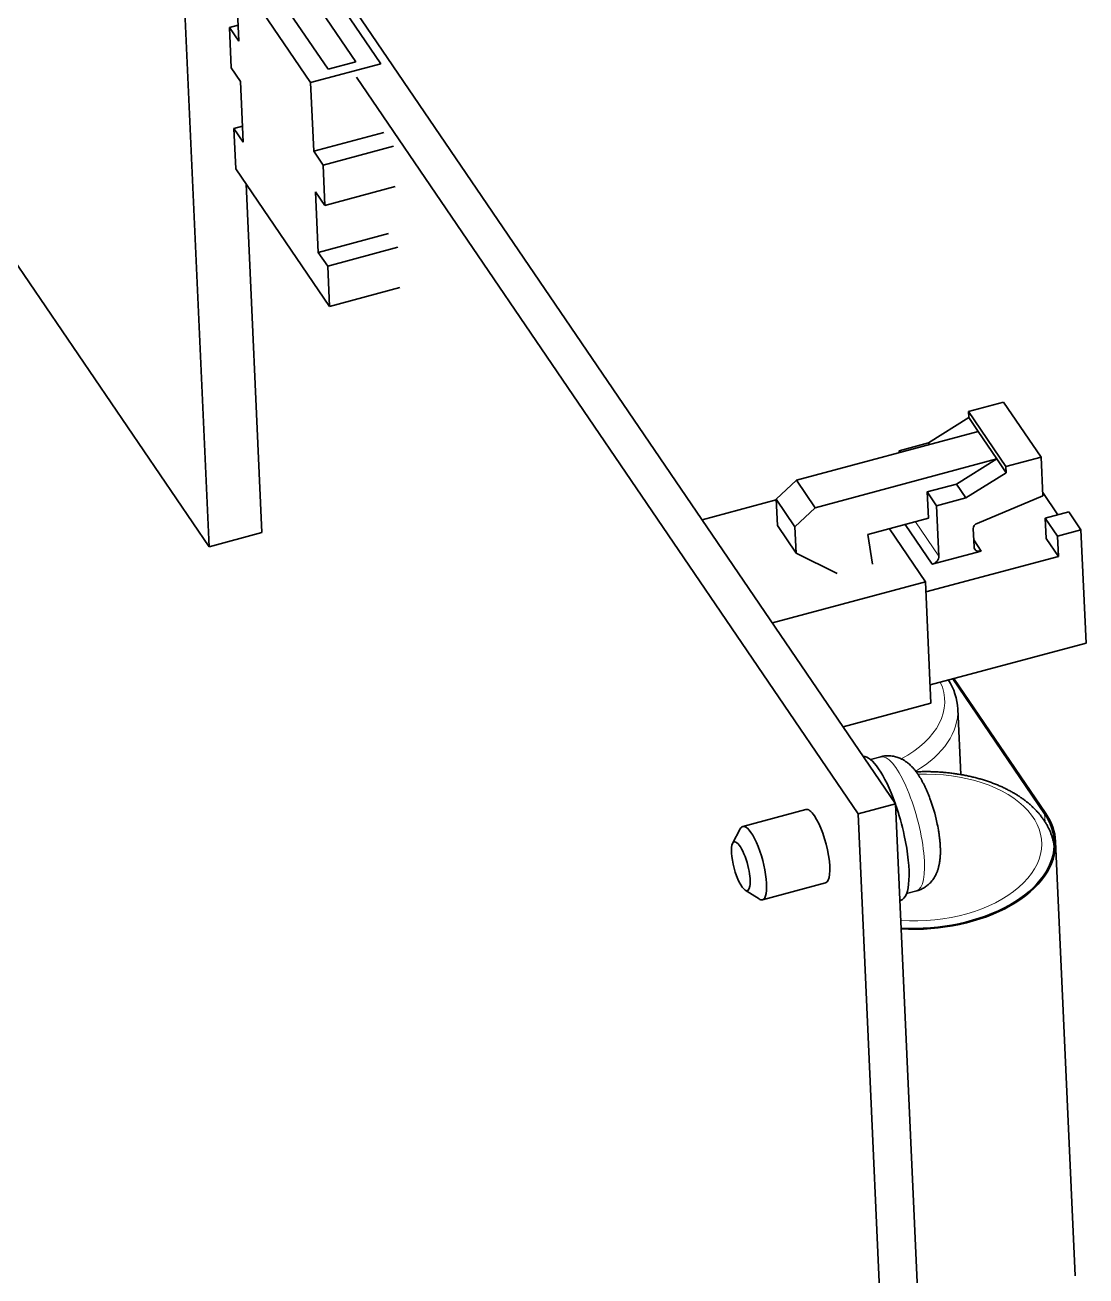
# Model space of a CAD drawing. Extents: x 23 to 417, y 3 to 294.
# Drawn here: x 331.34 to 339.75, y 108.96 to 118.87 of the extents above; entities that cross this region are included whole.
import ezdxf

# ---------------------------------------------------------------- set-up
doc = ezdxf.new("R2010")
doc.units = 0
doc.layers.get('0').update_dxf_attribs({"lineweight": 13})

# ---------------------------------------------------------------- blocks, each defined once
blk = doc.blocks.new('BLOCK4776')
at = {"color": 7, "lineweight": 35}
for p, q in [((-18.591, 86.363), (41.545, -1.93)), ((13.285, 31.862), (14.351, 8.247)), ((20.189, 26.847), (40.061, -2.329)), ((45.103, -80.782), (41.545, -1.93)), ((43.619, -81.181), (40.061, -2.329))]:
    blk.add_line(p, q, dxfattribs=at)
at = {"color": 7, "lineweight": 35, "ltscale": 0.131885}
for p, q in [((18.188, 31.741), (21.158, 27.381)), ((15.404, 30.994), (18.374, 26.634))]:
    blk.add_line(p, q, dxfattribs=at)
at = {"color": 7, "lineweight": 35, "ltscale": 0.068114}
for p, q in [((15.527, 28.272), (15.404, 30.994)), ((18.497, 23.912), (18.374, 26.634))]:
    blk.add_line(p, q, dxfattribs=at)
at = {"color": 7, "lineweight": 35, "ltscale": 0.111512}
for p, q in [((19.063, 27.158), (16.552, 30.845)), ((17.651, 31.14), (20.162, 27.453))]:
    blk.add_line(p, q, dxfattribs=at)
at = {"color": 7, "lineweight": 35, "ltscale": 0.008865}
for p, q in [((15.156, 28.817), (15.498, 28.909)), ((15.337, 24.814), (15.679, 24.906))]:
    blk.add_line(p, q, dxfattribs=at)
at = {"color": 7, "lineweight": 35, "ltscale": 0.040067}
for p, q in [((15.228, 27.216), (15.156, 28.817)), ((15.409, 23.213), (15.337, 24.814)), ((18.868, 23.367), (18.94, 21.766)), ((19.049, 19.364), (19.121, 17.763))]:
    blk.add_line(p, q, dxfattribs=at)
at = {"color": 7, "lineweight": 35, "ltscale": 0.016486}
for p, q in [((15.156, 28.817), (15.527, 28.272)), ((15.599, 26.671), (15.228, 27.216)), ((15.337, 24.814), (15.708, 24.269)), ((18.497, 23.912), (18.868, 23.367)), ((18.94, 21.766), (18.569, 22.311)), ((18.677, 19.909), (19.049, 19.364)), ((44.816, 12.817), (44.445, 13.362)), ((45.93, 11.182), (45.559, 11.727)), ((43.172, 9.874), (42.8, 10.419)), ((44.331, 10.186), (43.96, 10.731))]:
    blk.add_line(p, q, dxfattribs=at)
at = {"color": 7, "lineweight": 35, "ltscale": 0.072055}
for p, q in [((18.374, 26.634), (21.158, 27.381)), ((18.497, 23.912), (21.28, 24.66)), ((18.868, 23.367), (21.652, 24.115)), ((18.94, 21.766), (21.724, 22.513)), ((18.677, 19.909), (21.461, 20.657)), ((19.049, 19.364), (21.832, 20.112)), ((19.121, 17.763), (21.904, 18.511))]:
    blk.add_line(p, q, dxfattribs=at)
at = {"color": 7, "lineweight": 35, "ltscale": 0.028446}
blk.add_line((19.063, 27.158), (20.162, 27.453), dxfattribs=at)
at = {"color": 7, "lineweight": 35, "ltscale": 0.060101}
for p, q in [((15.708, 24.269), (15.599, 26.671)), ((18.569, 22.311), (18.677, 19.909))]:
    blk.add_line(p, q, dxfattribs=at)
at = {"color": 7, "lineweight": 35, "ltscale": 0.47149}
blk.add_line((14.351, 8.247), (3.734, 23.834), dxfattribs=at)
at = {"color": 7, "lineweight": 35, "ltscale": 0.164857}
blk.add_line((19.121, 17.763), (15.409, 23.213), dxfattribs=at)
at = {"color": 7, "lineweight": 35, "ltscale": 0.345565}
blk.add_line((15.816, 22.616), (16.439, 8.808), dxfattribs=at)
at = {"color": 7, "lineweight": 35, "ltscale": 0.036027}
for p, q in [((44.434, 13.602), (45.826, 13.976)), ((45.919, 11.422), (47.311, 11.796))]:
    blk.add_line(p, q, dxfattribs=at)
at = {"color": 7, "lineweight": 35, "ltscale": 0.065943}
for p, q in [((47.311, 11.796), (45.826, 13.976)), ((45.919, 11.422), (44.434, 13.602))]:
    blk.add_line(p, q, dxfattribs=at)
at = {"color": 7, "lineweight": 35, "ltscale": 0.00601}
for p, q in [((44.445, 13.362), (44.434, 13.602)), ((45.93, 11.182), (45.919, 11.422))]:
    blk.add_line(p, q, dxfattribs=at)
at = {"color": 7, "lineweight": 35, "ltscale": 0.047091}
for p, q in [((42.847, 12.366), (44.445, 13.362)), ((45.559, 11.727), (43.96, 10.731)), ((44.331, 10.186), (45.93, 11.182))]:
    blk.add_line(p, q, dxfattribs=at)
at = {"color": 7, "lineweight": 35, "ltscale": 0.186206}
for p, q in [((37.623, 10.885), (44.816, 12.817)), ((38.365, 9.795), (45.559, 11.727))]:
    blk.add_line(p, q, dxfattribs=at)
at = {"color": 7, "lineweight": 35, "ltscale": 0.032971}
for p, q in [((45.559, 11.727), (44.816, 12.817)), ((38.365, 9.795), (37.623, 10.885)), ((37.561, 9.041), (36.819, 10.131)), ((37.608, 8.001), (36.866, 9.091))]:
    blk.add_line(p, q, dxfattribs=at)
at = {"color": 7, "lineweight": 35, "ltscale": 0.030023}
for p, q in [((41.687, 12.054), (42.847, 12.366)), ((42.8, 10.419), (43.96, 10.731)), ((43.172, 9.874), (44.331, 10.186))]:
    blk.add_line(p, q, dxfattribs=at)
at = {"color": 7, "lineweight": 35, "ltscale": 0.001918}
blk.add_line((41.69, 11.977), (41.687, 12.054), dxfattribs=at)
at = {"color": 7, "lineweight": 35, "ltscale": 0.001983}
for p, q in [((41.731, 11.989), (41.687, 12.054)), ((42.891, 12.3), (42.847, 12.366))]:
    blk.add_line(p, q, dxfattribs=at)
at = {"color": 7, "lineweight": 35, "ltscale": 0.038338}
blk.add_line((47.311, 11.796), (47.38, 10.264), dxfattribs=at)
at = {"color": 7, "lineweight": 35, "ltscale": 0.027553}
for p, q in [((36.819, 10.131), (37.623, 10.885)), ((37.561, 9.041), (38.365, 9.795))]:
    blk.add_line(p, q, dxfattribs=at)
at = {"color": 7, "lineweight": 35, "ltscale": 0.026044}
for p, q in [((42.847, 9.378), (42.8, 10.419)), ((36.866, 9.091), (36.819, 10.131)), ((37.608, 8.001), (37.561, 9.041))]:
    blk.add_line(p, q, dxfattribs=at)
at = {"color": 7, "lineweight": 35, "ltscale": 0.076041}
blk.add_line((33.882, 9.321), (36.82, 10.11), dxfattribs=at)
at = {"color": 7, "lineweight": 35, "ltscale": 0.070421}
blk.add_line((47.38, 10.264), (44.783, 9.172), dxfattribs=at)
at = {"color": 7, "lineweight": 35, "ltscale": 0.026659}
blk.add_line((47.974, 9.512), (47.374, 10.394), dxfattribs=at)
at = {"color": 7, "lineweight": 35, "ltscale": 0.050084}
blk.add_line((43.262, 7.873), (43.172, 9.874), dxfattribs=at)
at = {"color": 7, "lineweight": 35, "ltscale": 0.024018}
for p, q in [((47.477, 9.379), (48.405, 9.628)), ((47.959, 8.67), (48.887, 8.919))]:
    blk.add_line(p, q, dxfattribs=at)
at = {"color": 7, "lineweight": 35, "ltscale": 0.021431}
for p, q in [((48.405, 9.628), (48.887, 8.919)), ((47.477, 9.379), (47.959, 8.67)), ((47.996, 7.87), (47.513, 8.578))]:
    blk.add_line(p, q, dxfattribs=at)
at = {"color": 7, "lineweight": 35, "ltscale": 0.062061}
blk.add_line((42.847, 9.378), (40.45, 8.734), dxfattribs=at)
at = {"color": 7, "lineweight": 35, "ltscale": 0.063532}
blk.add_line((42.731, 6.862), (41.3, 8.963), dxfattribs=at)
at = {"color": 7, "lineweight": 35, "ltscale": 0.047562}
blk.add_line((42.994, 7.558), (41.923, 9.13), dxfattribs=at)
at = {"color": 7, "lineweight": 13, "ltscale": 0.041347}
blk.add_line((43.262, 7.873), (42.331, 9.24), dxfattribs=at)
at = {"color": 7, "lineweight": 35, "ltscale": 0.01803}
blk.add_line((44.621, 8.967), (44.654, 8.247), dxfattribs=at)
at = {"color": 7, "lineweight": 35, "ltscale": 0.020034}
for p, q in [((47.513, 8.578), (47.477, 9.379)), ((47.996, 7.87), (47.959, 8.67))]:
    blk.add_line(p, q, dxfattribs=at)
at = {"color": 7, "lineweight": 35, "ltscale": 0.112188}
blk.add_line((49.09, 4.436), (48.887, 8.919), dxfattribs=at)
at = {"color": 7, "lineweight": 35, "ltscale": 0.054041}
blk.add_line((14.351, 8.247), (16.439, 8.808), dxfattribs=at)
at = {"color": 7, "lineweight": 35, "ltscale": 0.029532}
blk.add_line((40.45, 8.734), (40.626, 7.566), dxfattribs=at)
at = {"color": 7, "lineweight": 35, "ltscale": 0.013405}
blk.add_line((44.943, 8.081), (44.641, 8.524), dxfattribs=at)
at = {"color": 7, "lineweight": 35, "ltscale": 0.045394}
blk.add_line((39.234, 7.193), (37.608, 8.001), dxfattribs=at)
at = {"color": 7, "lineweight": 35, "ltscale": 0.050444}
blk.add_line((44.943, 8.081), (42.994, 7.558), dxfattribs=at)
at = {"color": 7, "lineweight": 35, "ltscale": 0.135816}
blk.add_line((42.749, 6.46), (47.996, 7.87), dxfattribs=at)
at = {"color": 7, "lineweight": 35, "ltscale": 0.156987}
blk.add_line((36.666, 5.233), (42.731, 6.862), dxfattribs=at)
at = {"color": 7, "lineweight": 35, "ltscale": 0.120201}
blk.add_line((42.947, 2.059), (42.731, 6.862), dxfattribs=at)
at = {"color": 7, "lineweight": 35, "ltscale": 0.159834}
blk.add_line((42.915, 2.778), (49.09, 4.436), dxfattribs=at)
at = {"color": 7, "lineweight": 35, "ltscale": 0.161752}
for p, q in [((47.452, -2.329), (43.81, 3.018)), ((47.498, -2.317), (43.856, 3.031))]:
    blk.add_line(p, q, dxfattribs=at)
at = {"color": 7, "lineweight": 35, "ltscale": 0.090142}
blk.add_line((39.465, 1.124), (42.947, 2.059), dxfattribs=at)
at = {"color": 7, "lineweight": 35, "ltscale": 0.064839}
blk.add_line((44.009, 1.819), (44.126, -0.772), dxfattribs=at)
at = {"color": 7, "lineweight": 35, "ltscale": 0.010348}
blk.add_line((40.956, -0.068), (40.556, -0.176), dxfattribs=at)
at = {"color": 7, "lineweight": 35, "ltscale": 0.038429}
blk.add_line((41.545, -1.93), (40.061, -2.329), dxfattribs=at)
at = {"color": 7, "lineweight": 35, "ltscale": 0.064849}
for p, q in [((37.996, -2.157), (35.491, -2.83)), ((38.774, -5.055), (36.269, -5.728))]:
    blk.add_line(p, q, dxfattribs=at)
at = {"color": 7, "lineweight": 13, "ltscale": 0.007867}
blk.add_line((47.466, -2.644), (47.452, -2.329), dxfattribs=at)
at = {"color": 7, "lineweight": 35, "ltscale": 0.01626}
for p, q in [((35.09, -3.5), (35.391, -2.923)), ((35.587, -5.349), (36.136, -5.697))]:
    blk.add_line(p, q, dxfattribs=at)
at = {"color": 7, "lineweight": 35, "ltscale": 0.430722}
blk.add_line((47.883, -3.419), (48.659, -20.631), dxfattribs=at)
at = {"color": 7, "lineweight": 35, "ltscale": 0.010343}
blk.add_line((42.382, -5.38), (41.983, -5.487), dxfattribs=at)
at = {"color": 7, "lineweight": 35, "ltscale": 0.000779587}
blk.add_line((41.748, -5.757), (41.718, -5.765), dxfattribs=at)
at = {"color": 7, "lineweight": 35}
for centre, radius, start, end in [((41.637, 1.693), 2.376, 3.0377, 32.568), ((36.341, -4.155), 7.003, 12.2741, 20.3927), ((36.344, -4.154), 7, 9.6806, 12.2729)]:
    blk.add_arc(centre, radius, start, end, dxfattribs=at)
for centre, major_axis, ratio, start_param, end_param in [((44.807, 9.017), (0.165, 0.113), 0.751769, 1.224067, 2.706967), ((44.932, 8.321), (0.248, 0.169), 0.751769, 2.707696, 3.14161), ((44.932, 8.321), (0.248, 0.169), 0.751769, 3.14161, 4.278078), ((42.983, 7.798), (0.248, 0.169), 0.751769, 4.278078, 5.848461), ((40.983, -2.908), (-0.765, 2.849), 0.277477, 4.998699, 6.224742), ((40.983, -2.908), (-0.765, 2.849), 0.277477, 4.540257, 4.976928), ((38.385, -3.606), (0.389, -1.449), 0.277477, 2.469461, 3.141567), ((38.385, -3.606), (0.389, -1.449), 0.277477, 6.283159, 8.752646), ((42.488, -3.663), (-5.345, -0.241), 0.598205, 3.141611, 3.495179), ((42.488, -3.663), (-5.395, -0.243), 0.598205, 3.141611, 3.495179), ((35.88, -4.279), (-0.389, 1.449), 0.277477, 6.283145, 6.576192), ((35.88, -4.279), (-0.389, 1.449), 0.277477, 3.141552, 6.283145), ((35.416, -4.404), (-0.259, 0.966), 0.277477, 4.540257, 6.576192), ((40.983, -2.908), (-0.765, 2.849), 0.277477, 3.141552, 4.540257), ((42.488, -3.663), (-5.345, -0.241), 0.598205, 1.408618, 3.141611), ((42.488, -3.663), (-5.395, -0.243), 0.598205, 1.410132, 3.141611), ((35.416, -4.404), (-0.259, 0.966), 0.277477, 0.293006, 2.84858), ((35.416, -4.404), (-0.259, 0.966), 0.277477, 2.84858, 4.540257), ((35.88, -4.279), (-0.389, 1.449), 0.277477, 2.84858, 3.141552)]:
    blk.add_ellipse(centre, major_axis=major_axis, ratio=ratio, start_param=start_param, end_param=end_param, dxfattribs=at)
at = {"color": 7, "lineweight": 13}
for centre, major_axis, ratio, start_param, end_param in [((38.646, 1.978), (4.845, 0.219), 0.598205, 5.385921, 6.525432), ((38.664, 1.578), (-5.345, -0.241), 0.598205, 2.303184, 3.14153), ((41.669, -2.724), (-0.713, 2.656), 0.277477, 3.141552, 6.283145), ((42.488, -3.663), (4.845, 0.219), 0.598205, 4.533321, 7.838465), ((42.556, -2.486), (-0.53, 1.972), 0.277477, 4.386747, 5.038425)]:
    blk.add_ellipse(centre, major_axis=major_axis, ratio=ratio, start_param=start_param, end_param=end_param, dxfattribs=at)
at = {"color": 7, "lineweight": 35}
for points, knots in [([(42.905, -1.715), (42.894, -1.685), (42.875, -1.635), (42.847, -1.565), (42.822, -1.503), (42.797, -1.443), (42.771, -1.383), (42.744, -1.324), (42.717, -1.266), (42.689, -1.209), (42.661, -1.152), (42.632, -1.096), (42.603, -1.041), (42.573, -0.987), (42.543, -0.936), (42.514, -0.887), (42.485, -0.841), (42.456, -0.795), (42.43, -0.758), (42.403, -0.718), (42.374, -0.677), (42.336, -0.627), (42.297, -0.579), (42.258, -0.533), (42.22, -0.491), (42.176, -0.445), (42.124, -0.394), (42.059, -0.337), (41.999, -0.289), (41.945, -0.251), (41.901, -0.222), (41.855, -0.194), (41.816, -0.173), (41.768, -0.149), (41.71, -0.122), (41.631, -0.092), (41.548, -0.067), (41.458, -0.047), (41.371, -0.035), (41.285, -0.029), (41.204, -0.029), (41.12, -0.036), (41.037, -0.049), (40.983, -0.061), (40.956, -0.068)], [0, 0, 0, 0, 0.094623, 0.161224, 0.22735, 0.29297, 0.35808, 0.422842, 0.487059, 0.550708, 0.613801, 0.676746, 0.739145, 0.801006, 0.862345, 0.917276, 0.97178, 1.026115, 1.080133, 1.107265, 1.16978, 1.232181, 1.294505, 1.357046, 1.411, 1.465271, 1.547386, 1.630261, 1.724129, 1.77676, 1.82969, 1.882904, 1.936386, 1.962598, 2.044583, 2.126859, 2.216273, 2.305841, 2.40432, 2.478366, 2.562892, 2.64742, 2.731193, 2.814969, 2.814969, 2.814969, 2.814969]), ([(42.364, -0.665), (42.425, -0.662), (42.548, -0.658), (42.732, -0.656), (42.915, -0.657), (43.098, -0.663), (43.281, -0.673), (43.463, -0.686), (43.643, -0.704), (43.822, -0.725), (44, -0.751), (44.176, -0.78), (44.351, -0.813), (44.523, -0.85), (44.693, -0.891), (44.86, -0.935), (45.025, -0.984), (45.187, -1.036), (45.346, -1.092), (45.502, -1.151), (45.654, -1.214), (45.754, -1.259), (45.803, -1.282)], [0, 0, 0, 0, 0.184069, 0.368007, 0.551687, 0.734986, 0.917783, 1.099969, 1.281409, 1.461993, 1.641613, 1.820174, 1.997549, 2.173641, 2.348379, 2.52167, 2.693411, 2.863526, 3.032001, 3.198736, 3.363654, 3.526773, 3.526773, 3.526773, 3.526773]), ([(47.832, -3.616), (47.829, -3.594), (47.822, -3.551), (47.811, -3.488), (47.797, -3.424), (47.782, -3.361), (47.765, -3.298), (47.746, -3.235), (47.725, -3.173), (47.703, -3.112), (47.678, -3.05), (47.653, -2.99), (47.625, -2.93), (47.596, -2.871), (47.565, -2.812), (47.533, -2.753), (47.499, -2.695), (47.463, -2.638), (47.425, -2.581), (47.386, -2.525), (47.346, -2.469), (47.304, -2.414), (47.26, -2.36), (47.216, -2.307), (47.17, -2.256), (47.124, -2.205), (47.076, -2.155), (47.027, -2.106), (46.977, -2.058), (46.926, -2.011), (46.874, -1.964), (46.82, -1.918), (46.765, -1.872), (46.708, -1.827), (46.65, -1.783), (46.591, -1.74), (46.531, -1.697), (46.47, -1.655), (46.408, -1.614), (46.345, -1.574), (46.28, -1.534), (46.215, -1.496), (46.149, -1.458), (46.081, -1.421), (46.013, -1.385), (45.944, -1.35), (45.874, -1.315), (45.827, -1.293), (45.803, -1.282)], [0, 0, 0, 0, 0.06492, 0.129854, 0.194907, 0.259985, 0.325225, 0.390511, 0.455944, 0.521379, 0.587061, 0.652847, 0.718822, 0.784991, 0.851369, 0.917969, 0.985092, 1.053045, 1.121178, 1.189598, 1.258318, 1.327351, 1.39671, 1.466683, 1.535224, 1.60364, 1.672396, 1.741516, 1.81101, 1.880885, 1.951149, 2.021807, 2.093494, 2.165899, 2.238693, 2.311919, 2.385583, 2.459688, 2.534237, 2.609239, 2.684621, 2.760451, 2.83673, 2.913461, 2.990642, 3.068273, 3.146353, 3.224848, 3.224848, 3.224848, 3.224848]), ([(43.244, -2.978), (43.248, -2.997), (43.254, -3.036), (43.263, -3.094), (43.271, -3.151), (43.28, -3.211), (43.287, -3.273), (43.295, -3.338), (43.301, -3.402), (43.307, -3.466), (43.312, -3.529), (43.316, -3.593), (43.319, -3.655), (43.321, -3.717), (43.322, -3.779), (43.322, -3.841), (43.321, -3.902), (43.318, -3.973), (43.313, -4.049), (43.306, -4.131), (43.297, -4.201), (43.287, -4.265), (43.277, -4.321), (43.266, -4.377), (43.254, -4.424), (43.242, -4.471), (43.229, -4.516), (43.211, -4.571), (43.191, -4.625), (43.168, -4.682), (43.14, -4.742), (43.107, -4.804), (43.066, -4.873), (43.017, -4.945), (42.967, -5.007), (42.92, -5.059), (42.878, -5.101), (42.824, -5.15), (42.762, -5.199), (42.691, -5.247), (42.617, -5.289), (42.556, -5.318), (42.499, -5.342), (42.446, -5.361), (42.404, -5.374), (42.382, -5.38)], [0, 0, 0, 0, 0.058646, 0.116971, 0.174946, 0.232562, 0.298232, 0.363383, 0.427986, 0.492047, 0.555828, 0.619053, 0.681711, 0.743817, 0.80603, 0.867732, 0.928965, 0.989757, 1.079973, 1.157889, 1.235712, 1.292866, 1.350117, 1.407512, 1.465197, 1.494516, 1.551359, 1.60851, 1.666133, 1.724059, 1.792651, 1.864252, 1.936294, 2.031322, 2.126759, 2.176141, 2.240922, 2.30576, 2.392039, 2.478335, 2.562858, 2.647375, 2.681521, 2.748251, 2.81497, 2.81497, 2.81497, 2.81497])]:
    blk.add_open_spline(points, degree=3, knots=knots, dxfattribs=at)

msp = doc.modelspace()

# ---------------------------------------------------------------- block references
at = {"lineweight": 0, "xscale": 0.2, "yscale": 0.2, "zscale": 0.2}
msp.add_blockref('BLOCK4776', (329.9272, 113.0902), dxfattribs=at)

doc.saveas('drawing.dxf')
